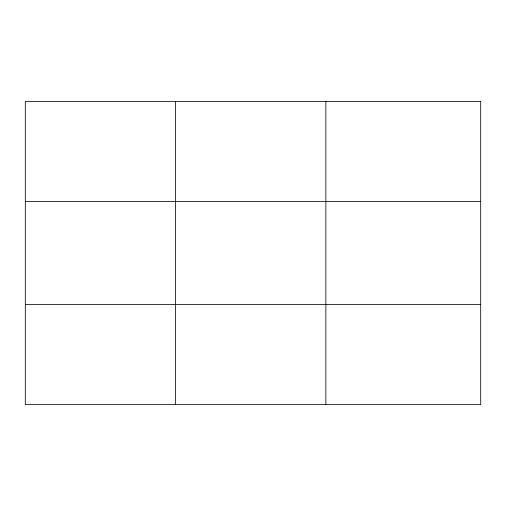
<?xml version="1.0" encoding="UTF-8"?>
<svg xmlns="http://www.w3.org/2000/svg" width="506" height="506" viewBox="0 0 506 506"><rect width="100%" height="100%" fill="white"/><g stroke="black" fill="none" stroke-linecap="round" stroke-linejoin="round"><path stroke-width="0.76" d="M175.582 404.515L175.582 101.485M325.864 404.515L325.864 101.485M25.3 201.483L480.7 201.483M25.3 304.517L480.7 304.517M480.7 101.485L480.7 404.515L25.3 404.515L25.3 101.485L480.7 101.485"/></g></svg>
